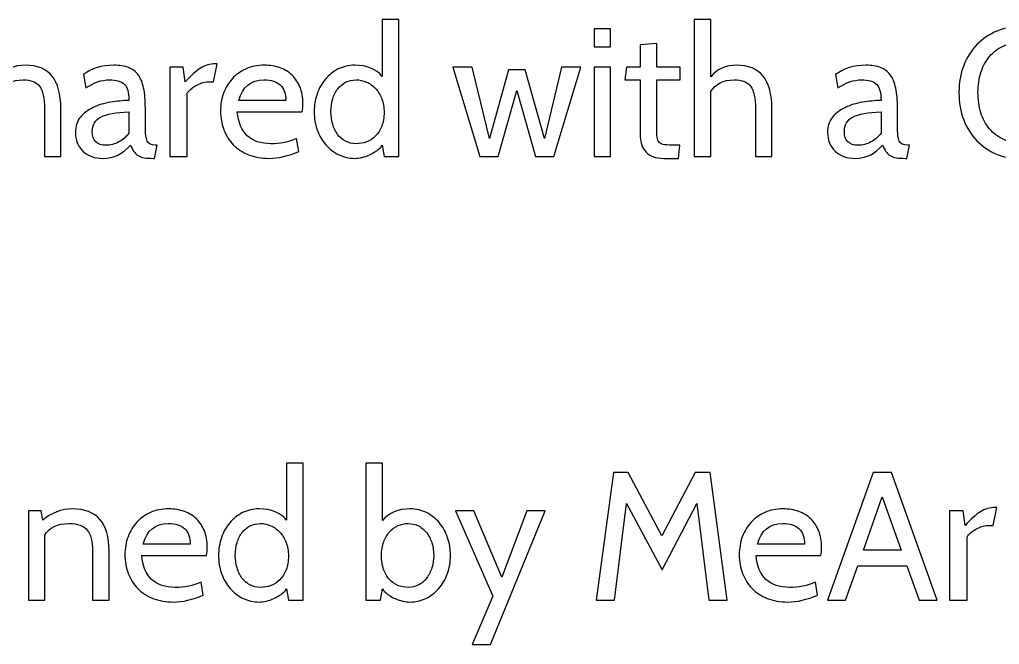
# Model space of a CAD drawing. Header units: centimetres. Extents: x -24 to 24.1, y -20.7 to 0.5.
# Drawn here: x 11.129 to 15.674, y -3.815 to -0.917 of the extents above; entities that cross this region are included whole.
import ezdxf

# ---------------------------------------------------------------- set-up
doc = ezdxf.new("R2010")
doc.units = ezdxf.units.CM
doc.header["$MEASUREMENT"] = 0
doc.layers.add('Layer 1', color=7, linetype='Continuous')

msp = doc.modelspace()

# ---------------------------------------------------------------- linework, layer by layer
at = {"layer": 'Layer 1', "color": 250}
for points, knots in [([(11.32016, -1.55234), (11.32016, -1.55234), (11.24396, -1.55234), (11.24396, -1.55234), (11.24396, -1.55234), (11.24396, -1.55234), (11.24396, -1.33051), (11.24396, -1.33051), (11.24396, -1.33051), (11.24396, -1.28141), (11.23662, -1.24683), (11.22195, -1.2268), (11.22195, -1.2268), (11.20727, -1.20676), (11.18159, -1.19674), (11.1449, -1.19674), (11.1449, -1.19674), (11.09523, -1.19674), (11.05911, -1.2148), (11.03653, -1.25093), (11.03653, -1.25093), (11.03653, -1.25093), (11.03653, -1.55234), (11.03653, -1.55234), (11.03653, -1.55234), (11.03653, -1.55234), (10.95948, -1.55234), (10.95948, -1.55234), (10.95948, -1.55234), (10.95948, -1.55234), (10.95948, -0.91734), (10.95948, -0.91734), (10.95948, -0.91734), (10.95948, -0.91734), (11.03653, -0.91734), (11.03653, -0.91734), (11.03653, -0.91734), (11.03653, -0.91734), (11.03653, -1.18235), (11.03653, -1.18235), (11.03653, -1.18235), (11.06419, -1.14679), (11.10426, -1.129), (11.15675, -1.129), (11.15675, -1.129), (11.26569, -1.129), (11.32016, -1.19617), (11.32016, -1.33051), (11.32016, -1.33051), (11.32016, -1.33051), (11.32016, -1.55234), (11.32016, -1.55234)], [0, 0, 0, 0, 0.07142857, 0.07142857, 0.07142857, 0.07142857, 0.14285714, 0.14285714, 0.14285714, 0.14285714, 0.21428571, 0.21428571, 0.21428571, 0.21428571, 0.28571429, 0.28571429, 0.28571429, 0.28571429, 0.35714286, 0.35714286, 0.35714286, 0.35714286, 0.42857143, 0.42857143, 0.42857143, 0.42857143, 0.5, 0.5, 0.5, 0.5, 0.57142857, 0.57142857, 0.57142857, 0.57142857, 0.64285714, 0.64285714, 0.64285714, 0.64285714, 0.71428571, 0.71428571, 0.71428571, 0.71428571, 0.78571429, 0.78571429, 0.78571429, 0.78571429, 0.85714286, 0.85714286, 0.85714286, 0.85714286, 1, 1, 1, 1]), ([(12.88735, -1.55234), (12.88735, -1.55234), (12.81962, -1.55234), (12.81962, -1.55234), (12.81962, -1.55234), (12.81962, -1.55234), (12.81115, -1.49985), (12.81115, -1.49985), (12.81115, -1.49985), (12.80438, -1.50944), (12.79577, -1.51791), (12.78533, -1.52525), (12.78533, -1.52525), (12.77489, -1.53258), (12.76388, -1.53893), (12.75231, -1.5443), (12.75231, -1.5443), (12.74074, -1.54966), (12.72902, -1.55375), (12.71717, -1.55657), (12.71717, -1.55657), (12.70532, -1.5594), (12.69431, -1.56081), (12.68415, -1.56081), (12.68415, -1.56081), (12.65762, -1.56081), (12.63279, -1.55516), (12.60964, -1.54387), (12.60964, -1.54387), (12.5865, -1.53258), (12.56646, -1.5172), (12.54953, -1.49773), (12.54953, -1.49773), (12.5326, -1.47826), (12.51933, -1.4554), (12.50974, -1.42915), (12.50974, -1.42915), (12.50014, -1.4029), (12.49534, -1.37482), (12.49534, -1.34491), (12.49534, -1.34491), (12.49534, -1.31612), (12.49986, -1.2886), (12.50889, -1.26236), (12.50889, -1.26236), (12.51792, -1.23611), (12.53076, -1.21311), (12.54741, -1.19335), (12.54741, -1.19335), (12.56406, -1.1736), (12.58396, -1.15793), (12.6071, -1.14636), (12.6071, -1.14636), (12.63025, -1.13479), (12.65593, -1.129), (12.68415, -1.129), (12.68415, -1.129), (12.74003, -1.129), (12.78236, -1.1465), (12.81115, -1.1815), (12.81115, -1.1815), (12.81115, -1.1815), (12.81115, -0.91734), (12.81115, -0.91734), (12.81115, -0.91734), (12.81115, -0.91734), (12.88735, -0.91734), (12.88735, -0.91734), (12.88735, -0.91734), (12.88735, -0.91734), (12.88735, -1.55234), (12.88735, -1.55234)], [0, 0, 0, 0, 0.05263158, 0.05263158, 0.05263158, 0.05263158, 0.10526316, 0.10526316, 0.10526316, 0.10526316, 0.15789474, 0.15789474, 0.15789474, 0.15789474, 0.21052632, 0.21052632, 0.21052632, 0.21052632, 0.26315789, 0.26315789, 0.26315789, 0.26315789, 0.31578947, 0.31578947, 0.31578947, 0.31578947, 0.36842105, 0.36842105, 0.36842105, 0.36842105, 0.42105263, 0.42105263, 0.42105263, 0.42105263, 0.47368421, 0.47368421, 0.47368421, 0.47368421, 0.52631579, 0.52631579, 0.52631579, 0.52631579, 0.57894737, 0.57894737, 0.57894737, 0.57894737, 0.63157895, 0.63157895, 0.63157895, 0.63157895, 0.68421053, 0.68421053, 0.68421053, 0.68421053, 0.73684211, 0.73684211, 0.73684211, 0.73684211, 0.78947368, 0.78947368, 0.78947368, 0.78947368, 0.84210526, 0.84210526, 0.84210526, 0.84210526, 0.89473684, 0.89473684, 0.89473684, 0.89473684, 1, 1, 1, 1]), ([(14.61879, -1.55234), (14.61879, -1.55234), (14.54259, -1.55234), (14.54259, -1.55234), (14.54259, -1.55234), (14.54259, -1.55234), (14.54259, -1.33051), (14.54259, -1.33051), (14.54259, -1.33051), (14.54259, -1.28141), (14.53525, -1.24683), (14.52058, -1.2268), (14.52058, -1.2268), (14.5059, -1.20676), (14.48022, -1.19674), (14.44353, -1.19674), (14.44353, -1.19674), (14.39386, -1.19674), (14.35774, -1.2148), (14.33516, -1.25093), (14.33516, -1.25093), (14.33516, -1.25093), (14.33516, -1.55234), (14.33516, -1.55234), (14.33516, -1.55234), (14.33516, -1.55234), (14.25811, -1.55234), (14.25811, -1.55234), (14.25811, -1.55234), (14.25811, -1.55234), (14.25811, -0.91734), (14.25811, -0.91734), (14.25811, -0.91734), (14.25811, -0.91734), (14.33516, -0.91734), (14.33516, -0.91734), (14.33516, -0.91734), (14.33516, -0.91734), (14.33516, -1.18235), (14.33516, -1.18235), (14.33516, -1.18235), (14.36282, -1.14679), (14.40289, -1.129), (14.45538, -1.129), (14.45538, -1.129), (14.56432, -1.129), (14.61879, -1.19617), (14.61879, -1.33051), (14.61879, -1.33051), (14.61879, -1.33051), (14.61879, -1.55234), (14.61879, -1.55234)], [0, 0, 0, 0, 0.07142857, 0.07142857, 0.07142857, 0.07142857, 0.14285714, 0.14285714, 0.14285714, 0.14285714, 0.21428571, 0.21428571, 0.21428571, 0.21428571, 0.28571429, 0.28571429, 0.28571429, 0.28571429, 0.35714286, 0.35714286, 0.35714286, 0.35714286, 0.42857143, 0.42857143, 0.42857143, 0.42857143, 0.5, 0.5, 0.5, 0.5, 0.57142857, 0.57142857, 0.57142857, 0.57142857, 0.64285714, 0.64285714, 0.64285714, 0.64285714, 0.71428571, 0.71428571, 0.71428571, 0.71428571, 0.78571429, 0.78571429, 0.78571429, 0.78571429, 0.85714286, 0.85714286, 0.85714286, 0.85714286, 1, 1, 1, 1]), ([(15.78381, -1.56419), (15.74035, -1.56419), (15.70041, -1.55686), (15.66401, -1.54218), (15.66401, -1.54218), (15.6276, -1.5275), (15.59627, -1.50662), (15.57003, -1.47953), (15.57003, -1.47953), (15.54378, -1.45243), (15.52332, -1.41998), (15.50864, -1.38216), (15.50864, -1.38216), (15.49397, -1.34434), (15.48663, -1.30229), (15.48663, -1.25601), (15.48663, -1.25601), (15.48663, -1.21029), (15.49397, -1.16852), (15.50864, -1.1307), (15.50864, -1.1307), (15.52332, -1.09288), (15.54378, -1.06042), (15.57003, -1.03333), (15.57003, -1.03333), (15.59627, -1.00624), (15.62746, -0.98521), (15.66358, -0.97025), (15.66358, -0.97025), (15.69971, -0.9553), (15.7395, -0.94782), (15.78296, -0.94782), (15.78296, -0.94782), (15.84336, -0.94782), (15.89811, -0.95939), (15.94722, -0.98253), (15.94722, -0.98253), (15.94722, -0.98253), (15.93875, -1.05704), (15.93875, -1.05704), (15.93875, -1.05704), (15.93875, -1.05704), (15.89049, -1.0401), (15.89049, -1.0401), (15.89049, -1.0401), (15.85832, -1.02712), (15.82248, -1.02063), (15.78296, -1.02063), (15.78296, -1.02063), (15.74966, -1.02063), (15.72017, -1.02656), (15.69449, -1.03841), (15.69449, -1.03841), (15.66881, -1.05026), (15.64707, -1.06663), (15.62929, -1.08752), (15.62929, -1.08752), (15.61151, -1.1084), (15.59797, -1.13324), (15.58865, -1.16203), (15.58865, -1.16203), (15.57934, -1.19081), (15.57468, -1.22214), (15.57468, -1.25601), (15.57468, -1.25601), (15.57468, -1.28931), (15.5792, -1.32035), (15.58823, -1.34914), (15.58823, -1.34914), (15.59726, -1.37793), (15.61067, -1.4029), (15.62845, -1.42407), (15.62845, -1.42407), (15.64623, -1.44524), (15.66824, -1.46175), (15.69449, -1.4736), (15.69449, -1.4736), (15.72073, -1.48545), (15.75079, -1.49138), (15.78466, -1.49138), (15.78466, -1.49138), (15.79312, -1.49138), (15.80131, -1.4911), (15.80921, -1.49053), (15.80921, -1.49053), (15.81711, -1.48997), (15.8253, -1.48884), (15.83376, -1.48715), (15.83376, -1.48715), (15.83376, -1.48715), (15.85493, -1.48291), (15.85493, -1.48291), (15.85493, -1.48291), (15.85945, -1.48235), (15.86707, -1.48009), (15.87779, -1.47614), (15.87779, -1.47614), (15.87779, -1.47614), (15.89727, -1.47021), (15.89727, -1.47021), (15.89727, -1.47021), (15.90009, -1.46965), (15.90743, -1.46711), (15.91928, -1.46259), (15.91928, -1.46259), (15.91928, -1.46259), (15.93875, -1.45582), (15.93875, -1.45582), (15.93875, -1.45582), (15.93875, -1.45582), (15.94722, -1.53033), (15.94722, -1.53033), (15.94722, -1.53033), (15.89811, -1.5529), (15.84364, -1.56419), (15.78381, -1.56419)], [0, 0, 0, 0, 0.03333333, 0.03333333, 0.03333333, 0.03333333, 0.06666667, 0.06666667, 0.06666667, 0.06666667, 0.1, 0.1, 0.1, 0.1, 0.13333333, 0.13333333, 0.13333333, 0.13333333, 0.16666667, 0.16666667, 0.16666667, 0.16666667, 0.2, 0.2, 0.2, 0.2, 0.23333333, 0.23333333, 0.23333333, 0.23333333, 0.26666667, 0.26666667, 0.26666667, 0.26666667, 0.3, 0.3, 0.3, 0.3, 0.33333333, 0.33333333, 0.33333333, 0.33333333, 0.36666667, 0.36666667, 0.36666667, 0.36666667, 0.4, 0.4, 0.4, 0.4, 0.43333333, 0.43333333, 0.43333333, 0.43333333, 0.46666667, 0.46666667, 0.46666667, 0.46666667, 0.5, 0.5, 0.5, 0.5, 0.53333333, 0.53333333, 0.53333333, 0.53333333, 0.56666667, 0.56666667, 0.56666667, 0.56666667, 0.6, 0.6, 0.6, 0.6, 0.63333333, 0.63333333, 0.63333333, 0.63333333, 0.66666667, 0.66666667, 0.66666667, 0.66666667, 0.7, 0.7, 0.7, 0.7, 0.73333333, 0.73333333, 0.73333333, 0.73333333, 0.76666667, 0.76666667, 0.76666667, 0.76666667, 0.8, 0.8, 0.8, 0.8, 0.83333333, 0.83333333, 0.83333333, 0.83333333, 0.86666667, 0.86666667, 0.86666667, 0.86666667, 0.9, 0.9, 0.9, 0.9, 0.93333333, 0.93333333, 0.93333333, 0.93333333, 1, 1, 1, 1]), ([(13.87034, -1.04434), (13.87034, -1.04434), (13.79414, -1.04434), (13.79414, -1.04434), (13.79414, -1.04434), (13.79414, -1.04434), (13.79414, -0.95967), (13.79414, -0.95967), (13.79414, -0.95967), (13.79414, -0.95967), (13.87034, -0.95967), (13.87034, -0.95967), (13.87034, -0.95967), (13.87034, -0.95967), (13.87034, -1.04434), (13.87034, -1.04434)], [0, 0, 0, 0, 0.2, 0.2, 0.2, 0.2, 0.4, 0.4, 0.4, 0.4, 0.6, 0.6, 0.6, 0.6, 1, 1, 1, 1]), ([(14.19122, -1.49985), (14.19122, -1.49985), (14.18529, -1.56081), (14.18529, -1.56081), (14.18529, -1.56081), (14.18529, -1.56081), (14.11671, -1.56081), (14.11671, -1.56081), (14.11671, -1.56081), (14.08003, -1.56081), (14.05279, -1.55121), (14.03501, -1.53202), (14.03501, -1.53202), (14.01723, -1.51283), (14.00834, -1.4894), (14.00834, -1.46175), (14.00834, -1.46175), (14.00834, -1.46175), (14.00834, -1.19674), (14.00834, -1.19674), (14.00834, -1.19674), (14.00834, -1.19674), (13.93722, -1.19674), (13.93722, -1.19674), (13.93722, -1.19674), (13.93722, -1.19674), (13.94399, -1.13747), (13.94399, -1.13747), (13.94399, -1.13747), (13.94399, -1.13747), (14.00834, -1.13747), (14.00834, -1.13747), (14.00834, -1.13747), (14.00834, -1.13747), (14.00834, -1.03502), (14.00834, -1.03502), (14.00834, -1.03502), (14.00834, -1.03502), (14.08454, -1.0274), (14.08454, -1.0274), (14.08454, -1.0274), (14.08454, -1.0274), (14.08454, -1.13747), (14.08454, -1.13747), (14.08454, -1.13747), (14.08454, -1.13747), (14.19376, -1.13747), (14.19376, -1.13747), (14.19376, -1.13747), (14.19376, -1.13747), (14.19376, -1.19674), (14.19376, -1.19674), (14.19376, -1.19674), (14.19376, -1.19674), (14.08454, -1.19674), (14.08454, -1.19674), (14.08454, -1.19674), (14.08454, -1.19674), (14.08454, -1.41518), (14.08454, -1.41518), (14.08454, -1.41518), (14.08454, -1.43494), (14.08511, -1.45046), (14.08623, -1.46175), (14.08623, -1.46175), (14.08736, -1.47304), (14.09061, -1.4815), (14.09597, -1.48715), (14.09597, -1.48715), (14.10133, -1.49279), (14.10994, -1.49632), (14.12179, -1.49773), (14.12179, -1.49773), (14.13365, -1.49914), (14.1503, -1.49985), (14.17175, -1.49985), (14.17175, -1.49985), (14.17175, -1.49985), (14.19122, -1.49985), (14.19122, -1.49985)], [0, 0, 0, 0, 0.04761905, 0.04761905, 0.04761905, 0.04761905, 0.0952381, 0.0952381, 0.0952381, 0.0952381, 0.14285714, 0.14285714, 0.14285714, 0.14285714, 0.19047619, 0.19047619, 0.19047619, 0.19047619, 0.23809524, 0.23809524, 0.23809524, 0.23809524, 0.28571429, 0.28571429, 0.28571429, 0.28571429, 0.33333333, 0.33333333, 0.33333333, 0.33333333, 0.38095238, 0.38095238, 0.38095238, 0.38095238, 0.42857143, 0.42857143, 0.42857143, 0.42857143, 0.47619048, 0.47619048, 0.47619048, 0.47619048, 0.52380952, 0.52380952, 0.52380952, 0.52380952, 0.57142857, 0.57142857, 0.57142857, 0.57142857, 0.61904762, 0.61904762, 0.61904762, 0.61904762, 0.66666667, 0.66666667, 0.66666667, 0.66666667, 0.71428571, 0.71428571, 0.71428571, 0.71428571, 0.76190476, 0.76190476, 0.76190476, 0.76190476, 0.80952381, 0.80952381, 0.80952381, 0.80952381, 0.85714286, 0.85714286, 0.85714286, 0.85714286, 0.9047619, 0.9047619, 0.9047619, 0.9047619, 1, 1, 1, 1]), ([(11.76721, -1.49985), (11.76721, -1.49985), (11.75535, -1.56081), (11.75535, -1.56081), (11.75535, -1.56081), (11.75535, -1.56081), (11.74943, -1.56081), (11.74943, -1.56081), (11.74943, -1.56081), (11.73249, -1.56081), (11.71838, -1.55982), (11.70709, -1.55784), (11.70709, -1.55784), (11.69581, -1.55587), (11.68621, -1.55248), (11.67831, -1.54768), (11.67831, -1.54768), (11.67041, -1.54289), (11.66377, -1.53654), (11.65841, -1.52863), (11.65841, -1.52863), (11.65305, -1.52073), (11.64783, -1.51114), (11.64275, -1.49985), (11.64275, -1.49985), (11.60775, -1.54049), (11.56542, -1.56081), (11.51575, -1.56081), (11.51575, -1.56081), (11.4768, -1.56081), (11.44576, -1.54966), (11.42261, -1.52736), (11.42261, -1.52736), (11.39947, -1.50507), (11.3879, -1.47614), (11.3879, -1.44058), (11.3879, -1.44058), (11.3879, -1.41179), (11.39566, -1.38809), (11.41118, -1.36946), (11.41118, -1.36946), (11.42671, -1.35083), (11.44646, -1.33587), (11.47045, -1.32459), (11.47045, -1.32459), (11.49444, -1.3133), (11.52111, -1.30525), (11.55046, -1.30046), (11.55046, -1.30046), (11.57981, -1.29566), (11.60832, -1.29298), (11.63597, -1.29241), (11.63597, -1.29241), (11.63597, -1.25516), (11.62878, -1.2299), (11.61438, -1.21664), (11.61438, -1.21664), (11.59999, -1.20337), (11.57699, -1.19674), (11.54538, -1.19674), (11.54538, -1.19674), (11.50926, -1.19674), (11.47285, -1.20916), (11.43616, -1.23399), (11.43616, -1.23399), (11.43616, -1.23399), (11.42515, -1.17219), (11.42515, -1.17219), (11.42515, -1.17219), (11.46241, -1.1434), (11.50926, -1.129), (11.5657, -1.129), (11.5657, -1.129), (11.59223, -1.129), (11.61481, -1.13253), (11.63343, -1.13959), (11.63343, -1.13959), (11.65206, -1.14664), (11.66716, -1.15793), (11.67873, -1.17346), (11.67873, -1.17346), (11.6903, -1.18898), (11.69877, -1.20944), (11.70413, -1.23484), (11.70413, -1.23484), (11.70949, -1.26024), (11.71217, -1.29128), (11.71217, -1.32797), (11.71217, -1.32797), (11.71217, -1.32797), (11.71217, -1.41264), (11.71217, -1.41264), (11.71217, -1.41264), (11.71217, -1.44538), (11.715, -1.4681), (11.72064, -1.4808), (11.72064, -1.4808), (11.72629, -1.4935), (11.73927, -1.49985), (11.75959, -1.49985), (11.75959, -1.49985), (11.75959, -1.49985), (11.76721, -1.49985), (11.76721, -1.49985)], [0, 0, 0, 0, 0.03703704, 0.03703704, 0.03703704, 0.03703704, 0.07407407, 0.07407407, 0.07407407, 0.07407407, 0.11111111, 0.11111111, 0.11111111, 0.11111111, 0.14814815, 0.14814815, 0.14814815, 0.14814815, 0.18518519, 0.18518519, 0.18518519, 0.18518519, 0.22222222, 0.22222222, 0.22222222, 0.22222222, 0.25925926, 0.25925926, 0.25925926, 0.25925926, 0.2962963, 0.2962963, 0.2962963, 0.2962963, 0.33333333, 0.33333333, 0.33333333, 0.33333333, 0.37037037, 0.37037037, 0.37037037, 0.37037037, 0.40740741, 0.40740741, 0.40740741, 0.40740741, 0.44444444, 0.44444444, 0.44444444, 0.44444444, 0.48148148, 0.48148148, 0.48148148, 0.48148148, 0.51851852, 0.51851852, 0.51851852, 0.51851852, 0.55555556, 0.55555556, 0.55555556, 0.55555556, 0.59259259, 0.59259259, 0.59259259, 0.59259259, 0.62962963, 0.62962963, 0.62962963, 0.62962963, 0.66666667, 0.66666667, 0.66666667, 0.66666667, 0.7037037, 0.7037037, 0.7037037, 0.7037037, 0.74074074, 0.74074074, 0.74074074, 0.74074074, 0.77777778, 0.77777778, 0.77777778, 0.77777778, 0.81481481, 0.81481481, 0.81481481, 0.81481481, 0.85185185, 0.85185185, 0.85185185, 0.85185185, 0.88888889, 0.88888889, 0.88888889, 0.88888889, 0.92592593, 0.92592593, 0.92592593, 0.92592593, 1, 1, 1, 1]), ([(12.04491, -1.12223), (12.04491, -1.12223), (12.02798, -1.20605), (12.02798, -1.20605), (12.02798, -1.20605), (12.02798, -1.20605), (12.00173, -1.20605), (12.00173, -1.20605), (12.00173, -1.20605), (11.99327, -1.20605), (11.98424, -1.2076), (11.97464, -1.21071), (11.97464, -1.21071), (11.96505, -1.21381), (11.95587, -1.21791), (11.94712, -1.22299), (11.94712, -1.22299), (11.93838, -1.22807), (11.93033, -1.23371), (11.92299, -1.23992), (11.92299, -1.23992), (11.91566, -1.24613), (11.91029, -1.25262), (11.90691, -1.25939), (11.90691, -1.25939), (11.90691, -1.25939), (11.90691, -1.55234), (11.90691, -1.55234), (11.90691, -1.55234), (11.90691, -1.55234), (11.82563, -1.55234), (11.82563, -1.55234), (11.82563, -1.55234), (11.82563, -1.55234), (11.82563, -1.13747), (11.82563, -1.13747), (11.82563, -1.13747), (11.82563, -1.13747), (11.88828, -1.13747), (11.88828, -1.13747), (11.88828, -1.13747), (11.88828, -1.13747), (11.89759, -1.20605), (11.89759, -1.20605), (11.89759, -1.20605), (11.92356, -1.1767), (11.94712, -1.15539), (11.96829, -1.14213), (11.96829, -1.14213), (11.98946, -1.12886), (12.01274, -1.12223), (12.03814, -1.12223), (12.03814, -1.12223), (12.03814, -1.12223), (12.04491, -1.12223), (12.04491, -1.12223)], [0, 0, 0, 0, 0.06666667, 0.06666667, 0.06666667, 0.06666667, 0.13333333, 0.13333333, 0.13333333, 0.13333333, 0.2, 0.2, 0.2, 0.2, 0.26666667, 0.26666667, 0.26666667, 0.26666667, 0.33333333, 0.33333333, 0.33333333, 0.33333333, 0.4, 0.4, 0.4, 0.4, 0.46666667, 0.46666667, 0.46666667, 0.46666667, 0.53333333, 0.53333333, 0.53333333, 0.53333333, 0.6, 0.6, 0.6, 0.6, 0.66666667, 0.66666667, 0.66666667, 0.66666667, 0.73333333, 0.73333333, 0.73333333, 0.73333333, 0.8, 0.8, 0.8, 0.8, 0.86666667, 0.86666667, 0.86666667, 0.86666667, 1, 1, 1, 1]), ([(12.43946, -1.34491), (12.43946, -1.34491), (12.13889, -1.34491), (12.13889, -1.34491), (12.13889, -1.34491), (12.14792, -1.44368), (12.19985, -1.49307), (12.29468, -1.49307), (12.29468, -1.49307), (12.33701, -1.49307), (12.3768, -1.48489), (12.41406, -1.46852), (12.41406, -1.46852), (12.41406, -1.46852), (12.42422, -1.52863), (12.42422, -1.52863), (12.42422, -1.52863), (12.37511, -1.55008), (12.32883, -1.56081), (12.28536, -1.56081), (12.28536, -1.56081), (12.25037, -1.56081), (12.2189, -1.55516), (12.19096, -1.54387), (12.19096, -1.54387), (12.16302, -1.53258), (12.13945, -1.5172), (12.12026, -1.49773), (12.12026, -1.49773), (12.10107, -1.47826), (12.0864, -1.45511), (12.07624, -1.4283), (12.07624, -1.4283), (12.06608, -1.40149), (12.061, -1.37256), (12.061, -1.34152), (12.061, -1.34152), (12.061, -1.3116), (12.06579, -1.28366), (12.07539, -1.2577), (12.07539, -1.2577), (12.08499, -1.23173), (12.09853, -1.2093), (12.11603, -1.19039), (12.11603, -1.19039), (12.13353, -1.17148), (12.15484, -1.15652), (12.17995, -1.14552), (12.17995, -1.14552), (12.20507, -1.13451), (12.23315, -1.129), (12.2642, -1.129), (12.2642, -1.129), (12.29073, -1.129), (12.315, -1.13296), (12.33701, -1.14086), (12.33701, -1.14086), (12.35902, -1.14876), (12.37779, -1.16033), (12.39331, -1.17557), (12.39331, -1.17557), (12.40884, -1.19081), (12.42097, -1.2093), (12.42972, -1.23103), (12.42972, -1.23103), (12.43847, -1.25276), (12.44284, -1.27717), (12.44284, -1.30427), (12.44284, -1.30427), (12.44284, -1.32007), (12.44172, -1.33362), (12.43946, -1.34491)], [0, 0, 0, 0, 0.05263158, 0.05263158, 0.05263158, 0.05263158, 0.10526316, 0.10526316, 0.10526316, 0.10526316, 0.15789474, 0.15789474, 0.15789474, 0.15789474, 0.21052632, 0.21052632, 0.21052632, 0.21052632, 0.26315789, 0.26315789, 0.26315789, 0.26315789, 0.31578947, 0.31578947, 0.31578947, 0.31578947, 0.36842105, 0.36842105, 0.36842105, 0.36842105, 0.42105263, 0.42105263, 0.42105263, 0.42105263, 0.47368421, 0.47368421, 0.47368421, 0.47368421, 0.52631579, 0.52631579, 0.52631579, 0.52631579, 0.57894737, 0.57894737, 0.57894737, 0.57894737, 0.63157895, 0.63157895, 0.63157895, 0.63157895, 0.68421053, 0.68421053, 0.68421053, 0.68421053, 0.73684211, 0.73684211, 0.73684211, 0.73684211, 0.78947368, 0.78947368, 0.78947368, 0.78947368, 0.84210526, 0.84210526, 0.84210526, 0.84210526, 0.89473684, 0.89473684, 0.89473684, 0.89473684, 1, 1, 1, 1]), ([(15.25634, -1.49985), (15.25634, -1.49985), (15.24448, -1.56081), (15.24448, -1.56081), (15.24448, -1.56081), (15.24448, -1.56081), (15.23856, -1.56081), (15.23856, -1.56081), (15.23856, -1.56081), (15.22162, -1.56081), (15.20751, -1.55982), (15.19622, -1.55784), (15.19622, -1.55784), (15.18494, -1.55587), (15.17534, -1.55248), (15.16744, -1.54768), (15.16744, -1.54768), (15.15954, -1.54289), (15.1529, -1.53654), (15.14754, -1.52863), (15.14754, -1.52863), (15.14218, -1.52073), (15.13696, -1.51114), (15.13188, -1.49985), (15.13188, -1.49985), (15.09688, -1.54049), (15.05455, -1.56081), (15.00488, -1.56081), (15.00488, -1.56081), (14.96593, -1.56081), (14.93489, -1.54966), (14.91174, -1.52736), (14.91174, -1.52736), (14.8886, -1.50507), (14.87703, -1.47614), (14.87703, -1.44058), (14.87703, -1.44058), (14.87703, -1.41179), (14.88479, -1.38809), (14.90031, -1.36946), (14.90031, -1.36946), (14.91584, -1.35083), (14.93559, -1.33587), (14.95958, -1.32459), (14.95958, -1.32459), (14.98357, -1.3133), (15.01024, -1.30525), (15.03959, -1.30046), (15.03959, -1.30046), (15.06894, -1.29566), (15.09745, -1.29298), (15.1251, -1.29241), (15.1251, -1.29241), (15.1251, -1.25516), (15.11791, -1.2299), (15.10351, -1.21664), (15.10351, -1.21664), (15.08912, -1.20337), (15.06612, -1.19674), (15.03451, -1.19674), (15.03451, -1.19674), (14.99839, -1.19674), (14.96198, -1.20916), (14.92529, -1.23399), (14.92529, -1.23399), (14.92529, -1.23399), (14.91428, -1.17219), (14.91428, -1.17219), (14.91428, -1.17219), (14.95154, -1.1434), (14.99839, -1.129), (15.05483, -1.129), (15.05483, -1.129), (15.08136, -1.129), (15.10394, -1.13253), (15.12256, -1.13959), (15.12256, -1.13959), (15.14119, -1.14664), (15.15629, -1.15793), (15.16786, -1.17346), (15.16786, -1.17346), (15.17943, -1.18898), (15.1879, -1.20944), (15.19326, -1.23484), (15.19326, -1.23484), (15.19862, -1.26024), (15.2013, -1.29128), (15.2013, -1.32797), (15.2013, -1.32797), (15.2013, -1.32797), (15.2013, -1.41264), (15.2013, -1.41264), (15.2013, -1.41264), (15.2013, -1.44538), (15.20413, -1.4681), (15.20977, -1.4808), (15.20977, -1.4808), (15.21542, -1.4935), (15.2284, -1.49985), (15.24872, -1.49985), (15.24872, -1.49985), (15.24872, -1.49985), (15.25634, -1.49985), (15.25634, -1.49985)], [0, 0, 0, 0, 0.03703704, 0.03703704, 0.03703704, 0.03703704, 0.07407407, 0.07407407, 0.07407407, 0.07407407, 0.11111111, 0.11111111, 0.11111111, 0.11111111, 0.14814815, 0.14814815, 0.14814815, 0.14814815, 0.18518519, 0.18518519, 0.18518519, 0.18518519, 0.22222222, 0.22222222, 0.22222222, 0.22222222, 0.25925926, 0.25925926, 0.25925926, 0.25925926, 0.2962963, 0.2962963, 0.2962963, 0.2962963, 0.33333333, 0.33333333, 0.33333333, 0.33333333, 0.37037037, 0.37037037, 0.37037037, 0.37037037, 0.40740741, 0.40740741, 0.40740741, 0.40740741, 0.44444444, 0.44444444, 0.44444444, 0.44444444, 0.48148148, 0.48148148, 0.48148148, 0.48148148, 0.51851852, 0.51851852, 0.51851852, 0.51851852, 0.55555556, 0.55555556, 0.55555556, 0.55555556, 0.59259259, 0.59259259, 0.59259259, 0.59259259, 0.62962963, 0.62962963, 0.62962963, 0.62962963, 0.66666667, 0.66666667, 0.66666667, 0.66666667, 0.7037037, 0.7037037, 0.7037037, 0.7037037, 0.74074074, 0.74074074, 0.74074074, 0.74074074, 0.77777778, 0.77777778, 0.77777778, 0.77777778, 0.81481481, 0.81481481, 0.81481481, 0.81481481, 0.85185185, 0.85185185, 0.85185185, 0.85185185, 0.88888889, 0.88888889, 0.88888889, 0.88888889, 0.92592593, 0.92592593, 0.92592593, 0.92592593, 1, 1, 1, 1]), ([(13.73317, -1.13747), (13.73317, -1.13747), (13.60787, -1.55234), (13.60787, -1.55234), (13.60787, -1.55234), (13.60787, -1.55234), (13.52235, -1.55234), (13.52235, -1.55234), (13.52235, -1.55234), (13.52235, -1.55234), (13.43599, -1.24585), (13.43599, -1.24585), (13.43599, -1.24585), (13.43599, -1.24585), (13.34878, -1.55234), (13.34878, -1.55234), (13.34878, -1.55234), (13.34878, -1.55234), (13.26327, -1.55234), (13.26327, -1.55234), (13.26327, -1.55234), (13.26327, -1.55234), (13.13881, -1.13747), (13.13881, -1.13747), (13.13881, -1.13747), (13.13881, -1.13747), (13.22856, -1.13747), (13.22856, -1.13747), (13.22856, -1.13747), (13.22856, -1.13747), (13.30814, -1.46852), (13.30814, -1.46852), (13.30814, -1.46852), (13.30814, -1.46852), (13.3962, -1.15017), (13.3962, -1.15017), (13.3962, -1.15017), (13.3962, -1.15017), (13.47494, -1.15017), (13.47494, -1.15017), (13.47494, -1.15017), (13.47494, -1.15017), (13.56384, -1.46852), (13.56384, -1.46852), (13.56384, -1.46852), (13.56384, -1.46852), (13.64343, -1.13747), (13.64343, -1.13747), (13.64343, -1.13747), (13.64343, -1.13747), (13.73317, -1.13747), (13.73317, -1.13747)], [0, 0, 0, 0, 0.07142857, 0.07142857, 0.07142857, 0.07142857, 0.14285714, 0.14285714, 0.14285714, 0.14285714, 0.21428571, 0.21428571, 0.21428571, 0.21428571, 0.28571429, 0.28571429, 0.28571429, 0.28571429, 0.35714286, 0.35714286, 0.35714286, 0.35714286, 0.42857143, 0.42857143, 0.42857143, 0.42857143, 0.5, 0.5, 0.5, 0.5, 0.57142857, 0.57142857, 0.57142857, 0.57142857, 0.64285714, 0.64285714, 0.64285714, 0.64285714, 0.71428571, 0.71428571, 0.71428571, 0.71428571, 0.78571429, 0.78571429, 0.78571429, 0.78571429, 0.85714286, 0.85714286, 0.85714286, 0.85714286, 1, 1, 1, 1]), ([(13.87034, -1.55234), (13.87034, -1.55234), (13.79414, -1.55234), (13.79414, -1.55234), (13.79414, -1.55234), (13.79414, -1.55234), (13.79414, -1.13747), (13.79414, -1.13747), (13.79414, -1.13747), (13.79414, -1.13747), (13.87034, -1.13747), (13.87034, -1.13747), (13.87034, -1.13747), (13.87034, -1.13747), (13.87034, -1.55234), (13.87034, -1.55234)], [0, 0, 0, 0, 0.2, 0.2, 0.2, 0.2, 0.4, 0.4, 0.4, 0.4, 0.6, 0.6, 0.6, 0.6, 1, 1, 1, 1]), ([(12.2625, -1.19674), (12.20098, -1.19674), (12.16203, -1.22863), (12.14566, -1.29241), (12.14566, -1.29241), (12.14566, -1.29241), (12.3641, -1.29241), (12.3641, -1.29241), (12.3641, -1.29241), (12.3641, -1.26193), (12.35564, -1.23837), (12.3387, -1.22172), (12.3387, -1.22172), (12.32177, -1.20506), (12.29637, -1.19674), (12.2625, -1.19674)], [0, 0, 0, 0, 0.2, 0.2, 0.2, 0.2, 0.4, 0.4, 0.4, 0.4, 0.6, 0.6, 0.6, 0.6, 1, 1, 1, 1]), ([(12.69008, -1.19674), (12.67202, -1.19674), (12.65579, -1.20041), (12.64139, -1.20775), (12.64139, -1.20775), (12.627, -1.21508), (12.61472, -1.22524), (12.60456, -1.23823), (12.60456, -1.23823), (12.5944, -1.25121), (12.58664, -1.26673), (12.58128, -1.28479), (12.58128, -1.28479), (12.57592, -1.30285), (12.57324, -1.32289), (12.57324, -1.34491), (12.57324, -1.34491), (12.57324, -1.36523), (12.57592, -1.38442), (12.58128, -1.40248), (12.58128, -1.40248), (12.58664, -1.42054), (12.59426, -1.43621), (12.60414, -1.44947), (12.60414, -1.44947), (12.61402, -1.46273), (12.62615, -1.47332), (12.64055, -1.48122), (12.64055, -1.48122), (12.65494, -1.48912), (12.67145, -1.49307), (12.69008, -1.49307), (12.69008, -1.49307), (12.70701, -1.49307), (12.72324, -1.49011), (12.73876, -1.48418), (12.73876, -1.48418), (12.75428, -1.47826), (12.76811, -1.46923), (12.78025, -1.45709), (12.78025, -1.45709), (12.79238, -1.44495), (12.80198, -1.42971), (12.80903, -1.41137), (12.80903, -1.41137), (12.81609, -1.39302), (12.81962, -1.37172), (12.81962, -1.34745), (12.81962, -1.34745), (12.81962, -1.32374), (12.81595, -1.30257), (12.80861, -1.28395), (12.80861, -1.28395), (12.80127, -1.26532), (12.79154, -1.24951), (12.7794, -1.23653), (12.7794, -1.23653), (12.76727, -1.22355), (12.75344, -1.21367), (12.73791, -1.2069), (12.73791, -1.2069), (12.72239, -1.20013), (12.70645, -1.19674), (12.69008, -1.19674)], [0, 0, 0, 0, 0.05882353, 0.05882353, 0.05882353, 0.05882353, 0.11764706, 0.11764706, 0.11764706, 0.11764706, 0.17647059, 0.17647059, 0.17647059, 0.17647059, 0.23529412, 0.23529412, 0.23529412, 0.23529412, 0.29411765, 0.29411765, 0.29411765, 0.29411765, 0.35294118, 0.35294118, 0.35294118, 0.35294118, 0.41176471, 0.41176471, 0.41176471, 0.41176471, 0.47058824, 0.47058824, 0.47058824, 0.47058824, 0.52941176, 0.52941176, 0.52941176, 0.52941176, 0.58823529, 0.58823529, 0.58823529, 0.58823529, 0.64705882, 0.64705882, 0.64705882, 0.64705882, 0.70588235, 0.70588235, 0.70588235, 0.70588235, 0.76470588, 0.76470588, 0.76470588, 0.76470588, 0.82352941, 0.82352941, 0.82352941, 0.82352941, 0.88235294, 0.88235294, 0.88235294, 0.88235294, 1, 1, 1, 1]), ([(11.63597, -1.44397), (11.63597, -1.44397), (11.63597, -1.34491), (11.63597, -1.34491), (11.63597, -1.34491), (11.57501, -1.34716), (11.53141, -1.35521), (11.50516, -1.36904), (11.50516, -1.36904), (11.47892, -1.38286), (11.46579, -1.4053), (11.46579, -1.43635), (11.46579, -1.43635), (11.46579, -1.47868), (11.48724, -1.49985), (11.53014, -1.49985), (11.53014, -1.49985), (11.55046, -1.49985), (11.57008, -1.49477), (11.58898, -1.48461), (11.58898, -1.48461), (11.60789, -1.47445), (11.62356, -1.4609), (11.63597, -1.44397)], [0, 0, 0, 0, 0.14285714, 0.14285714, 0.14285714, 0.14285714, 0.28571429, 0.28571429, 0.28571429, 0.28571429, 0.42857143, 0.42857143, 0.42857143, 0.42857143, 0.57142857, 0.57142857, 0.57142857, 0.57142857, 0.71428571, 0.71428571, 0.71428571, 0.71428571, 1, 1, 1, 1]), ([(15.1251, -1.44397), (15.1251, -1.44397), (15.1251, -1.34491), (15.1251, -1.34491), (15.1251, -1.34491), (15.06414, -1.34716), (15.02054, -1.35521), (14.99429, -1.36904), (14.99429, -1.36904), (14.96805, -1.38286), (14.95492, -1.4053), (14.95492, -1.43635), (14.95492, -1.43635), (14.95492, -1.47868), (14.97637, -1.49985), (15.01927, -1.49985), (15.01927, -1.49985), (15.03959, -1.49985), (15.05921, -1.49477), (15.07811, -1.48461), (15.07811, -1.48461), (15.09702, -1.47445), (15.11269, -1.4609), (15.1251, -1.44397)], [0, 0, 0, 0, 0.14285714, 0.14285714, 0.14285714, 0.14285714, 0.28571429, 0.28571429, 0.28571429, 0.28571429, 0.42857143, 0.42857143, 0.42857143, 0.42857143, 0.57142857, 0.57142857, 0.57142857, 0.57142857, 0.71428571, 0.71428571, 0.71428571, 0.71428571, 1, 1, 1, 1]), ([(12.44368, -3.60976), (12.44368, -3.60976), (12.37595, -3.60976), (12.37595, -3.60976), (12.37595, -3.60976), (12.37595, -3.60976), (12.36748, -3.55727), (12.36748, -3.55727), (12.36748, -3.55727), (12.36071, -3.56686), (12.3521, -3.57533), (12.34166, -3.58267), (12.34166, -3.58267), (12.33122, -3.59), (12.32021, -3.59635), (12.30864, -3.60172), (12.30864, -3.60172), (12.29707, -3.60708), (12.28535, -3.61117), (12.2735, -3.61399), (12.2735, -3.61399), (12.26165, -3.61682), (12.25064, -3.61823), (12.24048, -3.61823), (12.24048, -3.61823), (12.21395, -3.61823), (12.18912, -3.61258), (12.16597, -3.60129), (12.16597, -3.60129), (12.14283, -3.59), (12.12279, -3.57462), (12.10586, -3.55515), (12.10586, -3.55515), (12.08893, -3.53568), (12.07566, -3.51282), (12.06607, -3.48657), (12.06607, -3.48657), (12.05647, -3.46032), (12.05167, -3.43224), (12.05167, -3.40233), (12.05167, -3.40233), (12.05167, -3.37354), (12.05619, -3.34602), (12.06522, -3.31978), (12.06522, -3.31978), (12.07425, -3.29353), (12.08709, -3.27053), (12.10374, -3.25077), (12.10374, -3.25077), (12.12039, -3.23102), (12.14029, -3.21535), (12.16343, -3.20378), (12.16343, -3.20378), (12.18658, -3.19221), (12.21226, -3.18642), (12.24048, -3.18642), (12.24048, -3.18642), (12.29636, -3.18642), (12.33869, -3.20392), (12.36748, -3.23892), (12.36748, -3.23892), (12.36748, -3.23892), (12.36748, -2.97476), (12.36748, -2.97476), (12.36748, -2.97476), (12.36748, -2.97476), (12.44368, -2.97476), (12.44368, -2.97476), (12.44368, -2.97476), (12.44368, -2.97476), (12.44368, -3.60976), (12.44368, -3.60976)], [0, 0, 0, 0, 0.05263158, 0.05263158, 0.05263158, 0.05263158, 0.10526316, 0.10526316, 0.10526316, 0.10526316, 0.15789474, 0.15789474, 0.15789474, 0.15789474, 0.21052632, 0.21052632, 0.21052632, 0.21052632, 0.26315789, 0.26315789, 0.26315789, 0.26315789, 0.31578947, 0.31578947, 0.31578947, 0.31578947, 0.36842105, 0.36842105, 0.36842105, 0.36842105, 0.42105263, 0.42105263, 0.42105263, 0.42105263, 0.47368421, 0.47368421, 0.47368421, 0.47368421, 0.52631579, 0.52631579, 0.52631579, 0.52631579, 0.57894737, 0.57894737, 0.57894737, 0.57894737, 0.63157895, 0.63157895, 0.63157895, 0.63157895, 0.68421053, 0.68421053, 0.68421053, 0.68421053, 0.73684211, 0.73684211, 0.73684211, 0.73684211, 0.78947368, 0.78947368, 0.78947368, 0.78947368, 0.84210526, 0.84210526, 0.84210526, 0.84210526, 0.89473684, 0.89473684, 0.89473684, 0.89473684, 1, 1, 1, 1]), ([(12.93983, -3.61823), (12.92967, -3.61823), (12.91866, -3.61682), (12.90681, -3.61399), (12.90681, -3.61399), (12.89495, -3.61117), (12.8831, -3.60722), (12.87125, -3.60214), (12.87125, -3.60214), (12.85939, -3.59706), (12.84825, -3.59071), (12.8378, -3.58309), (12.8378, -3.58309), (12.82736, -3.57547), (12.81875, -3.56686), (12.81198, -3.55727), (12.81198, -3.55727), (12.81198, -3.55727), (12.80351, -3.60976), (12.80351, -3.60976), (12.80351, -3.60976), (12.80351, -3.60976), (12.73578, -3.60976), (12.73578, -3.60976), (12.73578, -3.60976), (12.73578, -3.60976), (12.73578, -2.97476), (12.73578, -2.97476), (12.73578, -2.97476), (12.73578, -2.97476), (12.81198, -2.97476), (12.81198, -2.97476), (12.81198, -2.97476), (12.81198, -2.97476), (12.81198, -3.23977), (12.81198, -3.23977), (12.81198, -3.23977), (12.84133, -3.20421), (12.88423, -3.18642), (12.94067, -3.18642), (12.94067, -3.18642), (12.96833, -3.18642), (12.99373, -3.19221), (13.01687, -3.20378), (13.01687, -3.20378), (13.04002, -3.21535), (13.05977, -3.23102), (13.07614, -3.25077), (13.07614, -3.25077), (13.09251, -3.27053), (13.10521, -3.29353), (13.11424, -3.31978), (13.11424, -3.31978), (13.12327, -3.34602), (13.12779, -3.37354), (13.12779, -3.40233), (13.12779, -3.40233), (13.12779, -3.43224), (13.12299, -3.46032), (13.1134, -3.48657), (13.1134, -3.48657), (13.1038, -3.51282), (13.09053, -3.53568), (13.0736, -3.55515), (13.0736, -3.55515), (13.05667, -3.57462), (13.03677, -3.59), (13.01391, -3.60129), (13.01391, -3.60129), (12.99105, -3.61258), (12.96636, -3.61823), (12.93983, -3.61823)], [0, 0, 0, 0, 0.05263158, 0.05263158, 0.05263158, 0.05263158, 0.10526316, 0.10526316, 0.10526316, 0.10526316, 0.15789474, 0.15789474, 0.15789474, 0.15789474, 0.21052632, 0.21052632, 0.21052632, 0.21052632, 0.26315789, 0.26315789, 0.26315789, 0.26315789, 0.31578947, 0.31578947, 0.31578947, 0.31578947, 0.36842105, 0.36842105, 0.36842105, 0.36842105, 0.42105263, 0.42105263, 0.42105263, 0.42105263, 0.47368421, 0.47368421, 0.47368421, 0.47368421, 0.52631579, 0.52631579, 0.52631579, 0.52631579, 0.57894737, 0.57894737, 0.57894737, 0.57894737, 0.63157895, 0.63157895, 0.63157895, 0.63157895, 0.68421053, 0.68421053, 0.68421053, 0.68421053, 0.73684211, 0.73684211, 0.73684211, 0.73684211, 0.78947368, 0.78947368, 0.78947368, 0.78947368, 0.84210526, 0.84210526, 0.84210526, 0.84210526, 0.89473684, 0.89473684, 0.89473684, 0.89473684, 1, 1, 1, 1]), ([(14.4105, -3.60976), (14.4105, -3.60976), (14.32583, -3.60976), (14.32583, -3.60976), (14.32583, -3.60976), (14.32583, -3.60976), (14.26995, -3.16187), (14.26995, -3.16187), (14.26995, -3.16187), (14.26995, -3.16187), (14.10908, -3.46921), (14.10908, -3.46921), (14.10908, -3.46921), (14.10908, -3.46921), (13.94483, -3.16187), (13.94483, -3.16187), (13.94483, -3.16187), (13.94483, -3.16187), (13.88895, -3.60976), (13.88895, -3.60976), (13.88895, -3.60976), (13.88895, -3.60976), (13.80428, -3.60976), (13.80428, -3.60976), (13.80428, -3.60976), (13.80428, -3.60976), (13.88387, -3.01709), (13.88387, -3.01709), (13.88387, -3.01709), (13.88387, -3.01709), (13.95245, -3.01709), (13.95245, -3.01709), (13.95245, -3.01709), (13.95245, -3.01709), (14.10823, -3.31089), (14.10823, -3.31089), (14.10823, -3.31089), (14.10823, -3.31089), (14.26233, -3.01709), (14.26233, -3.01709), (14.26233, -3.01709), (14.26233, -3.01709), (14.33176, -3.01709), (14.33176, -3.01709), (14.33176, -3.01709), (14.33176, -3.01709), (14.4105, -3.60976), (14.4105, -3.60976)], [0, 0, 0, 0, 0.07692308, 0.07692308, 0.07692308, 0.07692308, 0.15384615, 0.15384615, 0.15384615, 0.15384615, 0.23076923, 0.23076923, 0.23076923, 0.23076923, 0.30769231, 0.30769231, 0.30769231, 0.30769231, 0.38461538, 0.38461538, 0.38461538, 0.38461538, 0.46153846, 0.46153846, 0.46153846, 0.46153846, 0.53846154, 0.53846154, 0.53846154, 0.53846154, 0.61538462, 0.61538462, 0.61538462, 0.61538462, 0.69230769, 0.69230769, 0.69230769, 0.69230769, 0.76923077, 0.76923077, 0.76923077, 0.76923077, 0.84615385, 0.84615385, 0.84615385, 0.84615385, 1, 1, 1, 1]), ([(15.38586, -3.60976), (15.38586, -3.60976), (15.3012, -3.60976), (15.3012, -3.60976), (15.3012, -3.60976), (15.3012, -3.60976), (15.24447, -3.44974), (15.24447, -3.44974), (15.24447, -3.44974), (15.24447, -3.44974), (15.01756, -3.44974), (15.01756, -3.44974), (15.01756, -3.44974), (15.01756, -3.44974), (14.96083, -3.60976), (14.96083, -3.60976), (14.96083, -3.60976), (14.96083, -3.60976), (14.87617, -3.60976), (14.87617, -3.60976), (14.87617, -3.60976), (14.87617, -3.60976), (15.08868, -3.01709), (15.08868, -3.01709), (15.08868, -3.01709), (15.08868, -3.01709), (15.17335, -3.01709), (15.17335, -3.01709), (15.17335, -3.01709), (15.17335, -3.01709), (15.38586, -3.60976), (15.38586, -3.60976)], [0, 0, 0, 0, 0.11111111, 0.11111111, 0.11111111, 0.11111111, 0.22222222, 0.22222222, 0.22222222, 0.22222222, 0.33333333, 0.33333333, 0.33333333, 0.33333333, 0.44444444, 0.44444444, 0.44444444, 0.44444444, 0.55555556, 0.55555556, 0.55555556, 0.55555556, 0.66666667, 0.66666667, 0.66666667, 0.66666667, 0.77777778, 0.77777778, 0.77777778, 0.77777778, 1, 1, 1, 1]), ([(15.21907, -3.37693), (15.21907, -3.37693), (15.13101, -3.1297), (15.13101, -3.1297), (15.13101, -3.1297), (15.13101, -3.1297), (15.04296, -3.37693), (15.04296, -3.37693), (15.04296, -3.37693), (15.04296, -3.37693), (15.21907, -3.37693), (15.21907, -3.37693)], [0, 0, 0, 0, 0.25, 0.25, 0.25, 0.25, 0.5, 0.5, 0.5, 0.5, 1, 1, 1, 1]), ([(15.66272, -3.17965), (15.66272, -3.17965), (15.64579, -3.26347), (15.64579, -3.26347), (15.64579, -3.26347), (15.64579, -3.26347), (15.61954, -3.26347), (15.61954, -3.26347), (15.61954, -3.26347), (15.61108, -3.26347), (15.60205, -3.26502), (15.59245, -3.26813), (15.59245, -3.26813), (15.58286, -3.27123), (15.57368, -3.27533), (15.56493, -3.28041), (15.56493, -3.28041), (15.55619, -3.28549), (15.54814, -3.29113), (15.5408, -3.29734), (15.5408, -3.29734), (15.53347, -3.30355), (15.5281, -3.31004), (15.52472, -3.31681), (15.52472, -3.31681), (15.52472, -3.31681), (15.52472, -3.60976), (15.52472, -3.60976), (15.52472, -3.60976), (15.52472, -3.60976), (15.44344, -3.60976), (15.44344, -3.60976), (15.44344, -3.60976), (15.44344, -3.60976), (15.44344, -3.19489), (15.44344, -3.19489), (15.44344, -3.19489), (15.44344, -3.19489), (15.50609, -3.19489), (15.50609, -3.19489), (15.50609, -3.19489), (15.50609, -3.19489), (15.5154, -3.26347), (15.5154, -3.26347), (15.5154, -3.26347), (15.54137, -3.23412), (15.56493, -3.21281), (15.5861, -3.19955), (15.5861, -3.19955), (15.60727, -3.18628), (15.63055, -3.17965), (15.65595, -3.17965), (15.65595, -3.17965), (15.65595, -3.17965), (15.66272, -3.17965), (15.66272, -3.17965)], [0, 0, 0, 0, 0.06666667, 0.06666667, 0.06666667, 0.06666667, 0.13333333, 0.13333333, 0.13333333, 0.13333333, 0.2, 0.2, 0.2, 0.2, 0.26666667, 0.26666667, 0.26666667, 0.26666667, 0.33333333, 0.33333333, 0.33333333, 0.33333333, 0.4, 0.4, 0.4, 0.4, 0.46666667, 0.46666667, 0.46666667, 0.46666667, 0.53333333, 0.53333333, 0.53333333, 0.53333333, 0.6, 0.6, 0.6, 0.6, 0.66666667, 0.66666667, 0.66666667, 0.66666667, 0.73333333, 0.73333333, 0.73333333, 0.73333333, 0.8, 0.8, 0.8, 0.8, 0.86666667, 0.86666667, 0.86666667, 0.86666667, 1, 1, 1, 1]), ([(11.54367, -3.60976), (11.54367, -3.60976), (11.46746, -3.60976), (11.46746, -3.60976), (11.46746, -3.60976), (11.46746, -3.60976), (11.46746, -3.38116), (11.46746, -3.38116), (11.46746, -3.38116), (11.46746, -3.33657), (11.45914, -3.30425), (11.44249, -3.28422), (11.44249, -3.28422), (11.42584, -3.26418), (11.39804, -3.25416), (11.35909, -3.25416), (11.35909, -3.25416), (11.30378, -3.25416), (11.26596, -3.27222), (11.24564, -3.30835), (11.24564, -3.30835), (11.24564, -3.30835), (11.24564, -3.60976), (11.24564, -3.60976), (11.24564, -3.60976), (11.24564, -3.60976), (11.16944, -3.60976), (11.16944, -3.60976), (11.16944, -3.60976), (11.16944, -3.60976), (11.16944, -3.19489), (11.16944, -3.19489), (11.16944, -3.19489), (11.16944, -3.19489), (11.2287, -3.19489), (11.2287, -3.19489), (11.2287, -3.19489), (11.2287, -3.19489), (11.23717, -3.23892), (11.23717, -3.23892), (11.23717, -3.23892), (11.27668, -3.20392), (11.3224, -3.18642), (11.37433, -3.18642), (11.37433, -3.18642), (11.48722, -3.18642), (11.54367, -3.25134), (11.54367, -3.38116), (11.54367, -3.38116), (11.54367, -3.38116), (11.54367, -3.60976), (11.54367, -3.60976)], [0, 0, 0, 0, 0.07142857, 0.07142857, 0.07142857, 0.07142857, 0.14285714, 0.14285714, 0.14285714, 0.14285714, 0.21428571, 0.21428571, 0.21428571, 0.21428571, 0.28571429, 0.28571429, 0.28571429, 0.28571429, 0.35714286, 0.35714286, 0.35714286, 0.35714286, 0.42857143, 0.42857143, 0.42857143, 0.42857143, 0.5, 0.5, 0.5, 0.5, 0.57142857, 0.57142857, 0.57142857, 0.57142857, 0.64285714, 0.64285714, 0.64285714, 0.64285714, 0.71428571, 0.71428571, 0.71428571, 0.71428571, 0.78571429, 0.78571429, 0.78571429, 0.78571429, 0.85714286, 0.85714286, 0.85714286, 0.85714286, 1, 1, 1, 1]), ([(11.99579, -3.40233), (11.99579, -3.40233), (11.69522, -3.40233), (11.69522, -3.40233), (11.69522, -3.40233), (11.70425, -3.5011), (11.75618, -3.55049), (11.85101, -3.55049), (11.85101, -3.55049), (11.89334, -3.55049), (11.93313, -3.54231), (11.97039, -3.52594), (11.97039, -3.52594), (11.97039, -3.52594), (11.98055, -3.58605), (11.98055, -3.58605), (11.98055, -3.58605), (11.93144, -3.6075), (11.88516, -3.61823), (11.84169, -3.61823), (11.84169, -3.61823), (11.8067, -3.61823), (11.77523, -3.61258), (11.74729, -3.60129), (11.74729, -3.60129), (11.71935, -3.59), (11.69578, -3.57462), (11.67659, -3.55515), (11.67659, -3.55515), (11.6574, -3.53568), (11.64273, -3.51253), (11.63257, -3.48572), (11.63257, -3.48572), (11.62241, -3.45891), (11.61733, -3.42998), (11.61733, -3.39894), (11.61733, -3.39894), (11.61733, -3.36902), (11.62212, -3.34108), (11.63172, -3.31512), (11.63172, -3.31512), (11.64132, -3.28915), (11.65486, -3.26672), (11.67236, -3.24781), (11.67236, -3.24781), (11.68986, -3.2289), (11.71117, -3.21394), (11.73628, -3.20294), (11.73628, -3.20294), (11.7614, -3.19193), (11.78948, -3.18642), (11.82053, -3.18642), (11.82053, -3.18642), (11.84706, -3.18642), (11.87133, -3.19038), (11.89334, -3.19828), (11.89334, -3.19828), (11.91535, -3.20618), (11.93412, -3.21775), (11.94964, -3.23299), (11.94964, -3.23299), (11.96517, -3.24823), (11.9773, -3.26672), (11.98605, -3.28845), (11.98605, -3.28845), (11.9948, -3.31018), (11.99917, -3.33459), (11.99917, -3.36169), (11.99917, -3.36169), (11.99917, -3.37749), (11.99805, -3.39104), (11.99579, -3.40233)], [0, 0, 0, 0, 0.05263158, 0.05263158, 0.05263158, 0.05263158, 0.10526316, 0.10526316, 0.10526316, 0.10526316, 0.15789474, 0.15789474, 0.15789474, 0.15789474, 0.21052632, 0.21052632, 0.21052632, 0.21052632, 0.26315789, 0.26315789, 0.26315789, 0.26315789, 0.31578947, 0.31578947, 0.31578947, 0.31578947, 0.36842105, 0.36842105, 0.36842105, 0.36842105, 0.42105263, 0.42105263, 0.42105263, 0.42105263, 0.47368421, 0.47368421, 0.47368421, 0.47368421, 0.52631579, 0.52631579, 0.52631579, 0.52631579, 0.57894737, 0.57894737, 0.57894737, 0.57894737, 0.63157895, 0.63157895, 0.63157895, 0.63157895, 0.68421053, 0.68421053, 0.68421053, 0.68421053, 0.73684211, 0.73684211, 0.73684211, 0.73684211, 0.78947368, 0.78947368, 0.78947368, 0.78947368, 0.84210526, 0.84210526, 0.84210526, 0.84210526, 0.89473684, 0.89473684, 0.89473684, 0.89473684, 1, 1, 1, 1]), ([(13.56721, -3.19489), (13.56721, -3.19489), (13.31321, -3.81465), (13.31321, -3.81465), (13.31321, -3.81465), (13.31321, -3.81465), (13.22854, -3.81465), (13.22854, -3.81465), (13.22854, -3.81465), (13.22854, -3.81465), (13.32422, -3.59113), (13.32422, -3.59113), (13.32422, -3.59113), (13.32422, -3.59113), (13.1515, -3.19489), (13.1515, -3.19489), (13.1515, -3.19489), (13.1515, -3.19489), (13.23616, -3.19489), (13.23616, -3.19489), (13.23616, -3.19489), (13.23616, -3.19489), (13.3657, -3.50308), (13.3657, -3.50308), (13.3657, -3.50308), (13.3657, -3.50308), (13.48254, -3.19489), (13.48254, -3.19489), (13.48254, -3.19489), (13.48254, -3.19489), (13.56721, -3.19489), (13.56721, -3.19489)], [0, 0, 0, 0, 0.11111111, 0.11111111, 0.11111111, 0.11111111, 0.22222222, 0.22222222, 0.22222222, 0.22222222, 0.33333333, 0.33333333, 0.33333333, 0.33333333, 0.44444444, 0.44444444, 0.44444444, 0.44444444, 0.55555556, 0.55555556, 0.55555556, 0.55555556, 0.66666667, 0.66666667, 0.66666667, 0.66666667, 0.77777778, 0.77777778, 0.77777778, 0.77777778, 1, 1, 1, 1]), ([(14.84569, -3.40233), (14.84569, -3.40233), (14.54512, -3.40233), (14.54512, -3.40233), (14.54512, -3.40233), (14.55415, -3.5011), (14.60608, -3.55049), (14.70091, -3.55049), (14.70091, -3.55049), (14.74324, -3.55049), (14.78303, -3.54231), (14.82029, -3.52594), (14.82029, -3.52594), (14.82029, -3.52594), (14.83045, -3.58605), (14.83045, -3.58605), (14.83045, -3.58605), (14.78134, -3.6075), (14.73506, -3.61823), (14.69159, -3.61823), (14.69159, -3.61823), (14.6566, -3.61823), (14.62513, -3.61258), (14.59719, -3.60129), (14.59719, -3.60129), (14.56925, -3.59), (14.54568, -3.57462), (14.52649, -3.55515), (14.52649, -3.55515), (14.5073, -3.53568), (14.49263, -3.51253), (14.48247, -3.48572), (14.48247, -3.48572), (14.47231, -3.45891), (14.46723, -3.42998), (14.46723, -3.39894), (14.46723, -3.39894), (14.46723, -3.36902), (14.47202, -3.34108), (14.48162, -3.31512), (14.48162, -3.31512), (14.49122, -3.28915), (14.50476, -3.26672), (14.52226, -3.24781), (14.52226, -3.24781), (14.53976, -3.2289), (14.56107, -3.21394), (14.58618, -3.20294), (14.58618, -3.20294), (14.6113, -3.19193), (14.63938, -3.18642), (14.67043, -3.18642), (14.67043, -3.18642), (14.69696, -3.18642), (14.72123, -3.19038), (14.74324, -3.19828), (14.74324, -3.19828), (14.76525, -3.20618), (14.78402, -3.21775), (14.79954, -3.23299), (14.79954, -3.23299), (14.81507, -3.24823), (14.8272, -3.26672), (14.83595, -3.28845), (14.83595, -3.28845), (14.8447, -3.31018), (14.84907, -3.33459), (14.84907, -3.36169), (14.84907, -3.36169), (14.84907, -3.37749), (14.84795, -3.39104), (14.84569, -3.40233)], [0, 0, 0, 0, 0.05263158, 0.05263158, 0.05263158, 0.05263158, 0.10526316, 0.10526316, 0.10526316, 0.10526316, 0.15789474, 0.15789474, 0.15789474, 0.15789474, 0.21052632, 0.21052632, 0.21052632, 0.21052632, 0.26315789, 0.26315789, 0.26315789, 0.26315789, 0.31578947, 0.31578947, 0.31578947, 0.31578947, 0.36842105, 0.36842105, 0.36842105, 0.36842105, 0.42105263, 0.42105263, 0.42105263, 0.42105263, 0.47368421, 0.47368421, 0.47368421, 0.47368421, 0.52631579, 0.52631579, 0.52631579, 0.52631579, 0.57894737, 0.57894737, 0.57894737, 0.57894737, 0.63157895, 0.63157895, 0.63157895, 0.63157895, 0.68421053, 0.68421053, 0.68421053, 0.68421053, 0.73684211, 0.73684211, 0.73684211, 0.73684211, 0.78947368, 0.78947368, 0.78947368, 0.78947368, 0.84210526, 0.84210526, 0.84210526, 0.84210526, 0.89473684, 0.89473684, 0.89473684, 0.89473684, 1, 1, 1, 1]), ([(11.81883, -3.25416), (11.75731, -3.25416), (11.71836, -3.28605), (11.70199, -3.34983), (11.70199, -3.34983), (11.70199, -3.34983), (11.92043, -3.34983), (11.92043, -3.34983), (11.92043, -3.34983), (11.92043, -3.31935), (11.91197, -3.29579), (11.89503, -3.27914), (11.89503, -3.27914), (11.8781, -3.26248), (11.8527, -3.25416), (11.81883, -3.25416)], [0, 0, 0, 0, 0.2, 0.2, 0.2, 0.2, 0.4, 0.4, 0.4, 0.4, 0.6, 0.6, 0.6, 0.6, 1, 1, 1, 1]), ([(12.24641, -3.25416), (12.22835, -3.25416), (12.21212, -3.25783), (12.19772, -3.26517), (12.19772, -3.26517), (12.18333, -3.2725), (12.17105, -3.28266), (12.16089, -3.29565), (12.16089, -3.29565), (12.15073, -3.30863), (12.14297, -3.32415), (12.13761, -3.34221), (12.13761, -3.34221), (12.13225, -3.36027), (12.12957, -3.38031), (12.12957, -3.40233), (12.12957, -3.40233), (12.12957, -3.42265), (12.13225, -3.44184), (12.13761, -3.4599), (12.13761, -3.4599), (12.14297, -3.47796), (12.15059, -3.49363), (12.16047, -3.50689), (12.16047, -3.50689), (12.17035, -3.52015), (12.18248, -3.53074), (12.19688, -3.53864), (12.19688, -3.53864), (12.21127, -3.54654), (12.22778, -3.55049), (12.24641, -3.55049), (12.24641, -3.55049), (12.26334, -3.55049), (12.27957, -3.54753), (12.29509, -3.5416), (12.29509, -3.5416), (12.31061, -3.53568), (12.32444, -3.52665), (12.33658, -3.51451), (12.33658, -3.51451), (12.34871, -3.50237), (12.35831, -3.48713), (12.36536, -3.46879), (12.36536, -3.46879), (12.37242, -3.45044), (12.37595, -3.42914), (12.37595, -3.40487), (12.37595, -3.40487), (12.37595, -3.38116), (12.37228, -3.35999), (12.36494, -3.34137), (12.36494, -3.34137), (12.3576, -3.32274), (12.34787, -3.30693), (12.33573, -3.29395), (12.33573, -3.29395), (12.3236, -3.28097), (12.30977, -3.27109), (12.29424, -3.26432), (12.29424, -3.26432), (12.27872, -3.25755), (12.26278, -3.25416), (12.24641, -3.25416)], [0, 0, 0, 0, 0.05882353, 0.05882353, 0.05882353, 0.05882353, 0.11764706, 0.11764706, 0.11764706, 0.11764706, 0.17647059, 0.17647059, 0.17647059, 0.17647059, 0.23529412, 0.23529412, 0.23529412, 0.23529412, 0.29411765, 0.29411765, 0.29411765, 0.29411765, 0.35294118, 0.35294118, 0.35294118, 0.35294118, 0.41176471, 0.41176471, 0.41176471, 0.41176471, 0.47058824, 0.47058824, 0.47058824, 0.47058824, 0.52941176, 0.52941176, 0.52941176, 0.52941176, 0.58823529, 0.58823529, 0.58823529, 0.58823529, 0.64705882, 0.64705882, 0.64705882, 0.64705882, 0.70588235, 0.70588235, 0.70588235, 0.70588235, 0.76470588, 0.76470588, 0.76470588, 0.76470588, 0.82352941, 0.82352941, 0.82352941, 0.82352941, 0.88235294, 0.88235294, 0.88235294, 0.88235294, 1, 1, 1, 1]), ([(12.93136, -3.25416), (12.91499, -3.25416), (12.89933, -3.2574), (12.88437, -3.2639), (12.88437, -3.2639), (12.86941, -3.27039), (12.85629, -3.27998), (12.845, -3.29268), (12.845, -3.29268), (12.83371, -3.30538), (12.82468, -3.3209), (12.81791, -3.33925), (12.81791, -3.33925), (12.81113, -3.35759), (12.80775, -3.37862), (12.80775, -3.40233), (12.80775, -3.40233), (12.80775, -3.4266), (12.81099, -3.44805), (12.81748, -3.46667), (12.81748, -3.46667), (12.82397, -3.4853), (12.83287, -3.50082), (12.84415, -3.51324), (12.84415, -3.51324), (12.85544, -3.52566), (12.86857, -3.53497), (12.88352, -3.54118), (12.88352, -3.54118), (12.89848, -3.54739), (12.91443, -3.55049), (12.93136, -3.55049), (12.93136, -3.55049), (12.94942, -3.55049), (12.96579, -3.54654), (12.98047, -3.53864), (12.98047, -3.53864), (12.99514, -3.53074), (13.00756, -3.52001), (13.01772, -3.50647), (13.01772, -3.50647), (13.02788, -3.49292), (13.03578, -3.47712), (13.04143, -3.45905), (13.04143, -3.45905), (13.04707, -3.44099), (13.04989, -3.42208), (13.04989, -3.40233), (13.04989, -3.40233), (13.04989, -3.38144), (13.04707, -3.36197), (13.04143, -3.34391), (13.04143, -3.34391), (13.03578, -3.32584), (13.02774, -3.31018), (13.0173, -3.29692), (13.0173, -3.29692), (13.00686, -3.28365), (12.9943, -3.27321), (12.97962, -3.26559), (12.97962, -3.26559), (12.96495, -3.25797), (12.94886, -3.25416), (12.93136, -3.25416)], [0, 0, 0, 0, 0.05882353, 0.05882353, 0.05882353, 0.05882353, 0.11764706, 0.11764706, 0.11764706, 0.11764706, 0.17647059, 0.17647059, 0.17647059, 0.17647059, 0.23529412, 0.23529412, 0.23529412, 0.23529412, 0.29411765, 0.29411765, 0.29411765, 0.29411765, 0.35294118, 0.35294118, 0.35294118, 0.35294118, 0.41176471, 0.41176471, 0.41176471, 0.41176471, 0.47058824, 0.47058824, 0.47058824, 0.47058824, 0.52941176, 0.52941176, 0.52941176, 0.52941176, 0.58823529, 0.58823529, 0.58823529, 0.58823529, 0.64705882, 0.64705882, 0.64705882, 0.64705882, 0.70588235, 0.70588235, 0.70588235, 0.70588235, 0.76470588, 0.76470588, 0.76470588, 0.76470588, 0.82352941, 0.82352941, 0.82352941, 0.82352941, 0.88235294, 0.88235294, 0.88235294, 0.88235294, 1, 1, 1, 1]), ([(14.66873, -3.25416), (14.60721, -3.25416), (14.56826, -3.28605), (14.55189, -3.34983), (14.55189, -3.34983), (14.55189, -3.34983), (14.77033, -3.34983), (14.77033, -3.34983), (14.77033, -3.34983), (14.77033, -3.31935), (14.76187, -3.29579), (14.74493, -3.27914), (14.74493, -3.27914), (14.728, -3.26248), (14.7026, -3.25416), (14.66873, -3.25416)], [0, 0, 0, 0, 0.2, 0.2, 0.2, 0.2, 0.4, 0.4, 0.4, 0.4, 0.6, 0.6, 0.6, 0.6, 1, 1, 1, 1])]:
    msp.add_open_spline(points, degree=3, knots=knots, dxfattribs=at)

doc.saveas('drawing.dxf')
